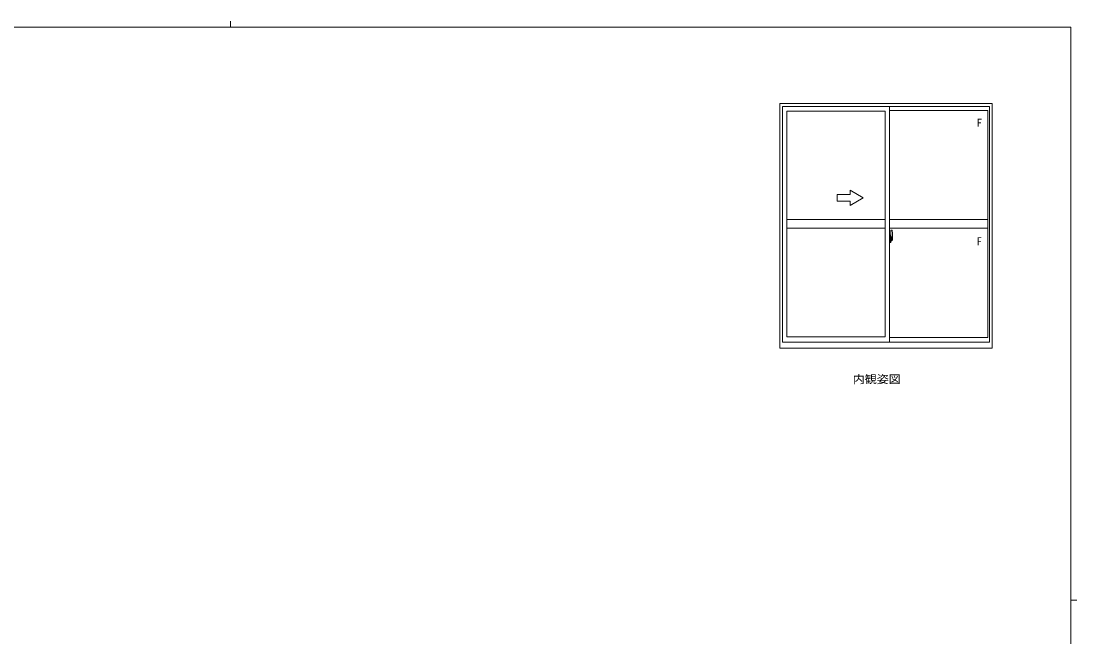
# Model space of a CAD drawing. Units: millimetres on the paper. Extents: x -420 to 373, y -297 to 267.
# Drawn here: x -128.6 to 355.1, y -14.9 to 267.2 of the extents above; entities that cross this region are included whole.
import ezdxf
from ezdxf.enums import TextEntityAlignment as Align

# ---------------------------------------------------------------- set-up
doc = ezdxf.new("R2010")
doc.units = ezdxf.units.MM
doc.linetypes.add('CHAIN2', pattern=[12, 9, -1, 1, -1])
doc.layers.add('0-1_YKK_ZWAK', color=7, linetype='Continuous', lineweight=9)
doc.layers.add('0-5_YKK_A1', color=4, linetype='Continuous', lineweight=9)
doc.layers.add('0-2_USER1', color=3, linetype='Continuous')
doc.styles.add('ＭＳ ゴシック', font='')
doc.styles.get('ＭＳ ゴシック').set_extended_font_data('MS Gothic')

msp = doc.modelspace()

# ---------------------------------------------------------------- linework, layer by layer
at = {"layer": '0-1_YKK_ZWAK'}
for p, q in [((-32.686, 267.2), (-32.686, 264.4)), ((352.3, 264.4), (-417.7, 264.4)), ((352.3, 264.4), (352.3, -260.6)), ((352.3, 1.9), (355.1, 1.9))]:
    msp.add_line(p, q, dxfattribs=at)
at = {"layer": '0-5_YKK_A1'}
for p, q in [((219.032, 117.319), (219.032, 229.519)), ((219.032, 229.519), (316.332, 229.519)), ((220.282, 120.069), (220.282, 228.019)), ((220.282, 228.019), (315.082, 228.019)), ((269.232, 120.069), (269.232, 228.019)), ((315.082, 228.019), (315.082, 120.069)), ((316.332, 229.519), (316.332, 117.319)), ((222.232, 122.569), (222.232, 225.969)), ((222.232, 225.969), (267.232, 225.969)), ((267.232, 122.569), (267.232, 225.969)), ((269.232, 226.269), (314.232, 226.269)), ((314.232, 226.269), (314.232, 122.269)), ((257.232, 186.269), (251.232, 189.733)), ((251.232, 187.769), (251.232, 189.733)), ((257.232, 186.269), (251.232, 182.805)), ((251.232, 182.805), (251.232, 184.769)), ((267.232, 176.269), (222.232, 176.269)), ((269.232, 176.269), (314.232, 176.269)), ((267.232, 172.269), (222.232, 172.269)), ((269.232, 172.269), (314.232, 172.269)), ((269.932, 171.418), (269.932, 168.159)), ((270.392, 171.428), (269.958, 171.443)), ((269.657, 169.179), (269.232, 169.194)), ((269.232, 169.194), (269.232, 165.694)), ((269.232, 167.582), (269.247, 167.582)), ((269.232, 167.257), (269.247, 167.257)), ((269.247, 167.804), (269.247, 166.735)), ((269.247, 167.804), (269.247, 167.798)), ((269.262, 167.818), (269.722, 167.802)), ((269.722, 166.736), (269.262, 166.72)), ((269.282, 166.844), (269.282, 166.787)), ((269.307, 166.869), (269.657, 166.869)), ((269.657, 166.762), (269.307, 166.762)), ((269.367, 167.934), (269.367, 167.864)), ((269.392, 167.959), (269.552, 167.959)), ((269.552, 167.839), (269.392, 167.839)), ((269.577, 167.934), (269.577, 167.864)), ((269.657, 169.179), (269.657, 168.194)), ((269.657, 169.149), (269.657, 168.194)), ((269.682, 169.149), (269.657, 169.149)), ((269.657, 168.194), (269.783, 168.19)), ((269.657, 168.194), (269.782, 168.194)), ((269.657, 166.694), (269.783, 166.698)), ((269.657, 165.739), (269.657, 166.694)), ((269.657, 166.694), (269.782, 166.694)), ((269.682, 165.739), (269.657, 165.739)), ((269.682, 169.174), (269.682, 168.219)), ((269.682, 169.174), (269.757, 169.174)), ((269.682, 168.219), (269.807, 168.219)), ((269.682, 166.844), (269.682, 166.787)), ((269.682, 165.714), (269.682, 166.669)), ((269.682, 166.669), (269.807, 166.669)), ((269.682, 165.714), (269.757, 165.714)), ((269.747, 167.777), (269.747, 166.761)), ((269.759, 167.778), (269.759, 167.11)), ((269.782, 168.194), (269.782, 168.219)), ((269.782, 166.694), (269.782, 166.669)), ((269.807, 169.124), (269.807, 168.219)), ((269.807, 167.852), (269.807, 168.165)), ((269.908, 168.017), (269.807, 168.019)), ((269.807, 166.723), (269.807, 167.036)), ((269.807, 166.869), (269.908, 166.871)), ((269.807, 165.764), (269.807, 166.669)), ((269.837, 167.416), (270.007, 167.416)), ((269.932, 168.199), (269.932, 167.64)), ((269.932, 168.159), (269.947, 168.159)), ((269.932, 167.64), (269.932, 167.992)), ((269.932, 167.701), (269.932, 167.936)), ((269.932, 167.743), (270.007, 167.743)), ((269.932, 166.896), (269.932, 167.416)), ((269.932, 167.416), (269.932, 166.618)), ((269.947, 168.159), (269.947, 167.862)), ((269.947, 167.862), (270.122, 167.862)), ((270.007, 168.034), (270.007, 168.084)), ((270.007, 167.862), (270.007, 167.64)), ((270.007, 167.416), (270.007, 166.618)), ((270.007, 167.416), (270.007, 167.416)), ((270.107, 167.416), (270.007, 167.416)), ((270.007, 167.342), (270.007, 167.416)), ((270.107, 167.342), (270.007, 167.342)), ((270.007, 167.296), (270.007, 167.342)), ((270.107, 167.296), (270.007, 167.296)), ((270.007, 167.103), (270.007, 167.296)), ((270.007, 167.273), (270.007, 167.003)), ((270.107, 167.103), (270.007, 167.103)), ((270.007, 167.048), (270.007, 167.103)), ((270.107, 167.048), (270.007, 167.048)), ((270.007, 167.044), (270.007, 167.048)), ((270.007, 167.044), (270.007, 166.913)), ((270.007, 167.003), (270.019, 167.003)), ((270.007, 166.913), (270.007, 166.901)), ((270.007, 166.901), (270.007, 166.849)), ((270.045, 168.311), (270.432, 168.311)), ((270.407, 168.239), (270.045, 168.239)), ((270.207, 166.581), (270.045, 166.581)), ((270.045, 166.506), (270.232, 166.506)), ((270.342, 166.808), (270.054, 166.808)), ((270.107, 167.416), (270.107, 167.615)), ((270.107, 167.53), (270.122, 167.53)), ((270.107, 167.416), (270.107, 167.416)), ((270.107, 167.342), (270.107, 167.416)), ((270.107, 167.296), (270.107, 167.342)), ((270.107, 167.103), (270.107, 167.296)), ((270.107, 167.048), (270.107, 167.103)), ((270.107, 167.044), (270.107, 167.048)), ((270.342, 166.954), (270.107, 166.954)), ((270.122, 167.862), (270.122, 167.044)), ((270.122, 167.078), (270.162, 167.078)), ((270.162, 167.078), (270.162, 167.044)), ((270.162, 167.072), (270.377, 167.072)), ((270.232, 166.556), (270.232, 166.506)), ((270.342, 167.003), (270.377, 167.003)), ((270.342, 166.824), (270.342, 166.954)), ((270.342, 166.808), (270.342, 166.824)), ((270.377, 167.072), (270.377, 166.9)), ((270.584, 166.907), (270.377, 166.9)), ((270.407, 167.259), (270.407, 168.239)), ((270.431, 167.202), (270.432, 167.249)), ((270.431, 167.212), (270.432, 167.249)), ((270.432, 167.252), (270.432, 168.311)), ((270.432, 167.249), (270.432, 167.252)), ((270.632, 169.174), (270.632, 166.957)), ((267.232, 122.569), (222.232, 122.569)), ((314.232, 122.269), (269.232, 122.269)), ((316.332, 117.319), (219.032, 117.319)), ((315.082, 120.069), (220.282, 120.069))]:
    msp.add_line(p, q, dxfattribs=at)
at = {"layer": '0-5_YKK_A1', "linetype": 'CHAIN2'}
msp.add_line((270.804, 167.269), (269.068, 167.269), dxfattribs=at)
at = {"layer": '0-5_YKK_A1'}
for points in [[(251.232, 187.769), (245.232, 187.769), (245.232, 184.769), (251.232, 184.769)], [(269.657, 166.694), (269.657, 165.709), (269.232, 165.694)], [(269.247, 167.804), (269.249, 167.811), (269.255, 167.816), (269.263, 167.818)], [(269.263, 166.72), (269.255, 166.722), (269.249, 166.727), (269.247, 166.735)], [(269.746, 167.786), (269.747, 167.782), (269.747, 167.777)], [(269.747, 166.761), (269.747, 166.756), (269.746, 166.752)], [(269.759, 167.778), (269.759, 167.778), (269.768, 167.78), (269.778, 167.785), (269.79, 167.798), (269.803, 167.824), (269.807, 167.852)], [(269.807, 167.036), (269.807, 167.045), (269.8, 167.073), (269.793, 167.086), (269.783, 167.098), (269.775, 167.105), (269.765, 167.109), (269.759, 167.11)], [(270.007, 167.64), (269.837, 167.64), (269.837, 167.442)], [(270.007, 167.442), (269.837, 167.442), (269.837, 167.416)], [(270.007, 168.201), (270.007, 167.862), (270.007, 167.64)], [(270.007, 167.64), (270.057, 167.636), (270.094, 167.627), (270.107, 167.615)], [(270.007, 167.442), (270.057, 167.438), (270.094, 167.429), (270.107, 167.416)], [(270.342, 166.954), (270.342, 167.044), (270.107, 167.044), (270.007, 167.044)], [(270.01, 166.833), (270.008, 166.841), (270.007, 166.849)], [(270.01, 166.833), (270.014, 166.827), (270.018, 166.822), (270.029, 166.814), (270.044, 166.809), (270.061, 166.809), (270.072, 166.811), (270.083, 166.814), (270.107, 166.824), (270.107, 166.824)], [(270.232, 166.506), (270.254, 166.536), (270.265, 166.553)]]:
    msp.add_lwpolyline(points, dxfattribs=at)
for centre, radius, start, end in [((269.957, 171.418), 0.025, 88, 180), ((270.39, 171.378), 0.05, 9.79346, 88), ((257.382, 169.133), 13.25, 0.17856, 9.79346), ((269.307, 166.844), 0.025, 90, 180), ((269.307, 166.787), 0.025, 180, 270), ((269.392, 167.934), 0.025, 90, 180), ((269.392, 167.864), 0.025, 180, 270), ((269.552, 167.934), 0.025, 0, 90), ((269.552, 167.864), 0.025, 270, 0), ((269.657, 166.844), 0.025, 0, 90), ((269.657, 166.787), 0.025, 270, 0), ((269.722, 167.776), 0.0254, 22.09753, 91.00793), ((269.722, 166.762), 0.0256, 269.33273, 337.56177), ((269.757, 169.124), 0.05, 0, 90), ((269.757, 165.764), 0.05, 270, 0), ((269.782, 168.165), 0.025, 0, 88), ((269.782, 166.723), 0.025, 271.99998, 0), ((269.907, 167.992), 0.025, 0, 88.99998), ((269.907, 166.896), 0.025, 270.99997, 0), ((270.045, 168.199), 0.113, 90, 180), ((270.045, 166.618), 0.113, 180, 270), ((270.045, 168.201), 0.0375, 90, 180), ((270.102, 167.049), 0.095, 183.2594, 273.08768), ((270.045, 166.618), 0.0375, 180, 270), ((269.522, 167.132), 0.88, 321.17381, 347.94702), ((270.207, 166.556), 0.025, 0, 90), ((269.483, 167.113), 0.933, 323.36708, 346.8425), ((269.124, 167.191), 1.307, 330.76877, 347.14854), ((269.522, 167.132), 0.88, 347.94702, 350.0179), ((268.936, 167.218), 1.472, 350.6691, 1.57924), ((269.483, 167.113), 0.933, 346.8425, 351.37085), ((269.124, 167.191), 1.307, 347.14854, 0.46379), ((268.956, 167.249), 1.476, 349.18681, 0.08105), ((270.407, 168.264), 0.025, 270, 0), ((270.582, 166.957), 0.05, 272, 0)]:
    msp.add_arc(centre, radius, start, end, dxfattribs=at)

# ---------------------------------------------------------------- texts
at = {"layer": '0-2_USER1', "style": 'ＭＳ ゴシック', "width": 1.1}
msp.add_text('内観姿図', height=3.666, dxfattribs=at).set_placement((252.413, 100.182), align=Align.BOTTOM_LEFT)
at = {"layer": '0-5_YKK_A1', "color": 3, "style": 'ＭＳ ゴシック'}
for p in [(309.199, 217.699), (309.077, 163.403)]:
    msp.add_text('F', height=3.666, dxfattribs=at).set_placement(p, align=Align.BOTTOM_LEFT)

doc.saveas('drawing.dxf')
